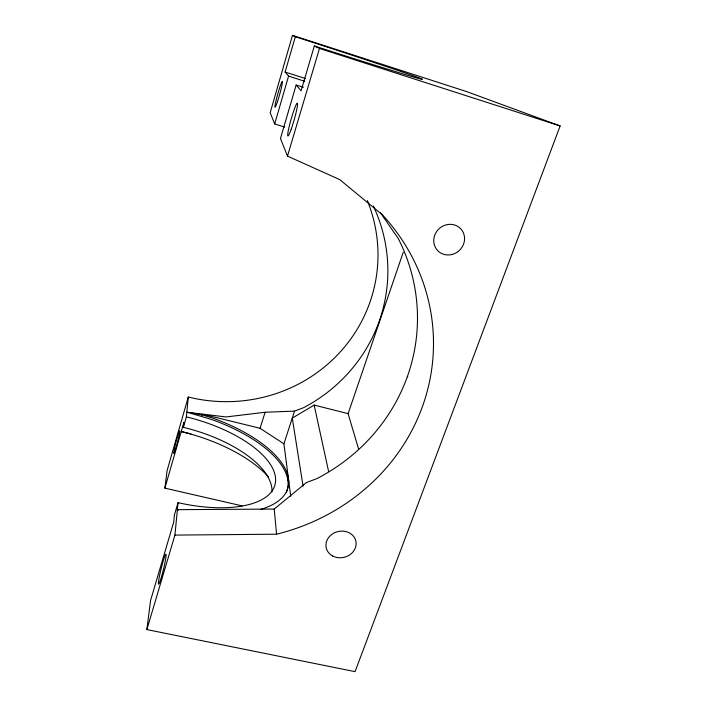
<?xml version="1.0" encoding="UTF-8"?>
<svg xmlns="http://www.w3.org/2000/svg" width="707" height="707" viewBox="0 0 707 707"><rect width="100%" height="100%" fill="white"/><g stroke="black" fill="none" stroke-linecap="round" stroke-linejoin="round"><path stroke-width="1.06" d="M271.983 491.869A97.46 43.587 15 0 0 183.36 427.337L186.392 416.865L188.292 397.025A152.968 147.878 6.9 0 0 340.129 352.077A152.968 147.878 6.9 0 0 367.331 200.558M284.603 127.083A58.937 6.089 17.4 0 0 274.678 123.964L270.189 112.705L292.468 35.35L466.434 91.521L560.138 125.952L355.055 671.65L146.862 629.575L174.921 535.093L177.395 509.659L274.228 509.067L306.423 482.536L316.886 478.612A193.594 183.122 0.7 0 0 398.244 238.506L380.481 212.798M183.36 427.337L183.855 422.45L164.872 488.148L242.041 505.858M178.491 510.056L177.298 509.994L178.049 502.659A97.831 42.623 15.1 0 0 275.527 481.75A97.831 42.623 15.1 0 0 186.392 416.865M146.862 629.575L150.556 600.535L173.675 522.252L174.426 514.943L178.049 502.659M164.872 488.148L167.108 470.562L188.292 397.025M304.69 81.314A59.839 3.102 17.7 0 0 288.571 76.109L285.115 72.052L295.323 36.737L292.468 35.35M274.678 123.964L288.571 76.109M303.444 87.27A59.839 3.102 17.7 0 1 296.153 85.008L280.467 138.484L287.493 156.106L339.66 179.56L382.46 214.875A210.191 196.961 -0.6 0 1 276.587 534.2L174.921 535.093M286.441 492.099A111.326 48.571 15.1 0 0 211.8 419.551L201.504 416.476L202.025 414.055L186.816 412.216M295.323 36.737A126.889 1.467 17.9 0 1 422.371 79.255A126.889 1.467 17.9 0 1 314.332 45.964L301.094 90.805L296.153 85.008M287.493 156.106L319.467 48.456L314.332 45.964M290.736 496.217L283.922 443.837L260.061 428.283L265.107 412.252L294.527 411.112L303.427 407.753A163.087 156.848 4.8 0 0 373.34 205.993M294.527 411.112L283.922 443.837M287.917 480.627L288.483 478.904M358.652 449.281L348.1 413.648L403.237 252.258M348.1 413.648L314.138 405.084L292.283 418.111L303.064 486.177M265.107 412.252L226.072 416.953L202.025 414.055L260.061 428.283M190.855 433.886L181.222 431.562A110.539 50.621 14.9 0 1 268.563 476.978M407.338 376.672L407.806 376.796M201.504 416.476L187.77 412.375L201.981 414.85L212.277 417.934A111.388 48.394 15.1 0 1 260.6 509.394M319.467 48.456L560.138 125.952M314.138 405.084L328.534 471.136M274.228 509.067L276.587 534.2M285.115 72.052A125.395 6.531 17.7 0 1 305.61 78.618M277.418 101.755A13.504 0.963 -74.2 0 0 282.402 81.455A13.504 0.963 -74.2 0 0 276.19 100.023A13.504 0.963 -74.2 0 0 277.418 101.755M451.817 254.529A15.872 14.865 -41.9 0 0 460.982 229.068A15.872 14.865 -41.9 0 0 434.664 235.325A15.872 14.865 -41.9 0 0 451.817 254.529M175.433 449.475A11.683 0.751 -75.6 0 0 179.684 431.04A11.683 0.751 -75.6 0 0 174.991 446.029A11.683 0.751 -75.6 0 0 175.433 449.475M161.382 577.195A15.448 1.22 -76.3 0 0 165.933 554.191A15.448 1.22 -76.3 0 0 159.455 576.196A15.448 1.22 -76.3 0 0 161.382 577.195M291.222 129.125A17.083 1.555 -74 0 0 297.426 103.204A17.083 1.555 -74 0 0 289.234 126.314A17.083 1.555 -74 0 0 291.222 129.125M332.811 556.073A15.209 13.23 -13.2 0 0 356.125 544.31A15.209 13.23 -13.2 0 0 334.172 532.963A15.209 13.23 -13.2 0 0 332.811 556.073"/></g></svg>
